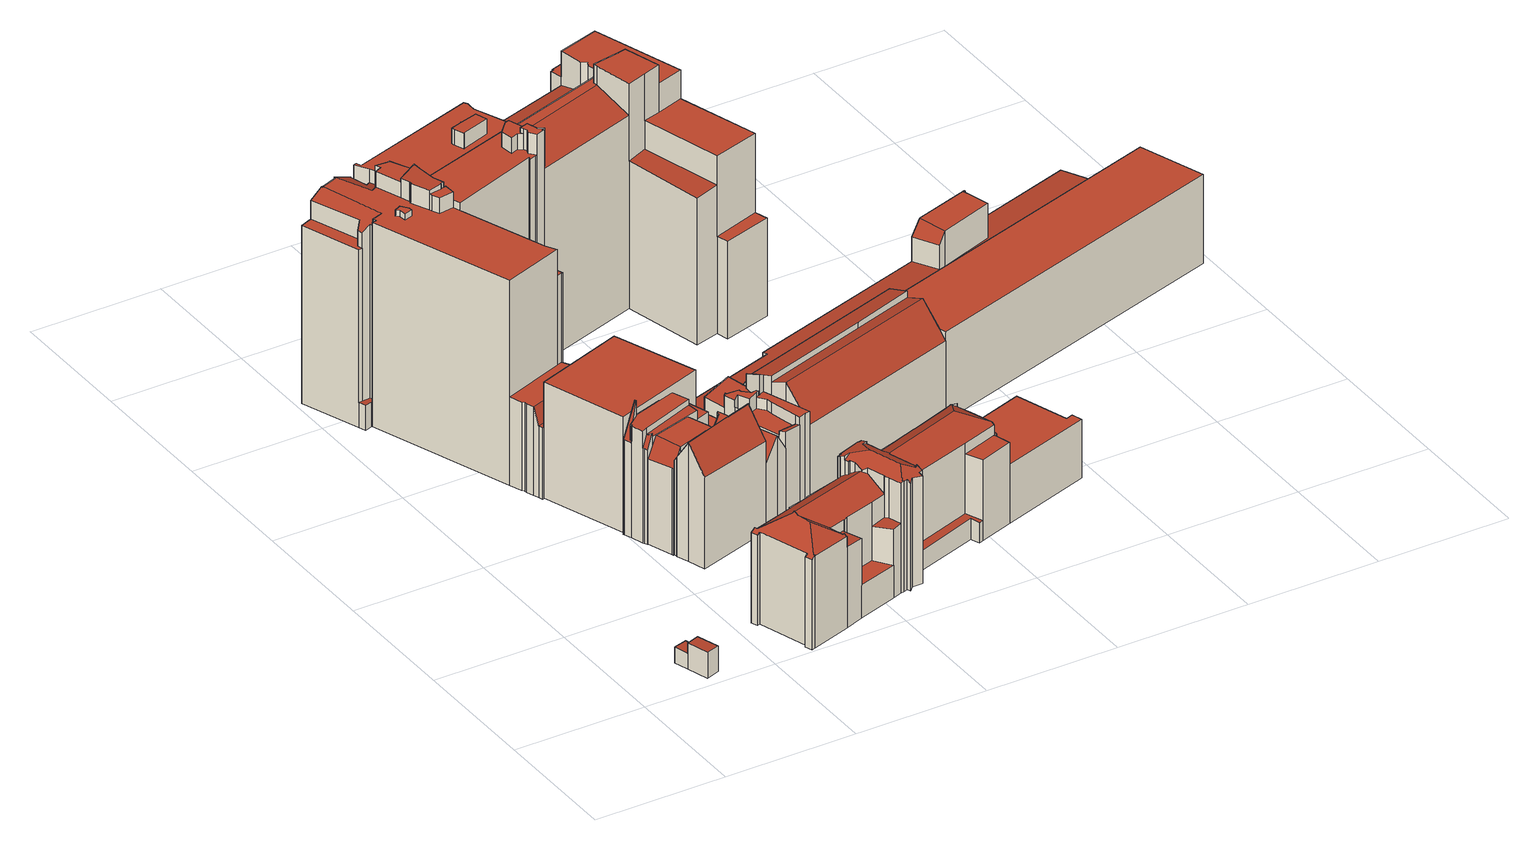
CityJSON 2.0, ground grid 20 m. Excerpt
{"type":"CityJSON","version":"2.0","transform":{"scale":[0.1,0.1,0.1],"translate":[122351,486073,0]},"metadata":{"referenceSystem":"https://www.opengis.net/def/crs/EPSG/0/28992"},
"CityObjects":{
"building1":{"type":"Building","attributes":{"aantal_verblijfsobjecten":0,"bouwjaar":1977,"rf_extrusion_mode":"standard","rf_force_lod11":false,"rf_h_ground":0.985,"rf_h_pc_98p":0,"rf_h_roof_50p":4.87,"rf_h_roof_70p":4.91,"rf_h_roof_max":5.11,"rf_h_roof_min":3.32,"rf_is_glass_roof":false,"rf_nodata_frac":0,"rf_nodata_r":0,"rf_pc_select":"PREFERRED_AND_LATEST","rf_pc_year":0,"rf_pointcloud_unusable":false,"rf_pt_density":16.63,"rf_ridgelines":0,"rf_rmse_lod22":0.131,"rf_roof_planes":2,"rf_roof_type":"multiple horizontal","rf_success":true,"rf_t_run":10,"rf_volume_lod22":41.33,"status":"Pand in gebruik"},"children":["building1-1"]},
"building1-1":{"type":"BuildingPart","parents":["building1"],"geometry":[{"type":"Solid","lod":"2.2","boundaries":[[[[0,1,2,3,4,5]],[[6,1,0,7]],[[8,2,1,6]],[[7,0,5,9]],[[10,8,9,11]],[[11,9,5,4,12]],[[12,4,3,13]],[[13,3,2,8,10]],[[9,8,6,7]],[[13,10,11,12]]]],"semantics":{"surfaces":[{"type":"GroundSurface"},{"type":"WallSurface","on_footprint_edge":true},{"type":"WallSurface","on_footprint_edge":false},{"type":"RoofSurface","rf_azimuth":115.2,"rf_h_roof_50p":3.41,"rf_h_roof_70p":3.44,"rf_h_roof_max":4.94,"rf_h_roof_min":3.32,"rf_slope":3.54},{"type":"RoofSurface","rf_azimuth":69.81,"rf_h_roof_50p":4.93,"rf_h_roof_70p":4.94,"rf_h_roof_max":4.96,"rf_h_roof_min":4.9,"rf_slope":1.38}],"values":[[0,1,1,1,2,1,1,1,3,4]]}}]},
"building2":{"type":"Building","attributes":{"aantal_verblijfsobjecten":4,"bouwjaar":2005,"gebruiksdoel":"woonfunctie","oppervlakte_max":65,"oppervlakte_min":30,"rdf_seealso":"http://bag.basisregistraties.overheid.nl/bag/id/pand/0363100012180449","rf_extrusion_mode":"standard","rf_force_lod11":false,"rf_h_ground":0.306,"rf_h_pc_98p":0,"rf_h_roof_50p":17.52,"rf_h_roof_70p":17.53,"rf_h_roof_max":17.66,"rf_h_roof_min":16.39,"rf_h_roof_ridge":17.96,"rf_is_glass_roof":false,"rf_nodata_frac":0.117,"rf_nodata_r":0,"rf_pc_select":"_HIGHEST_YET_INSUFFICIENT_COVERAGE","rf_pc_year":0,"rf_pointcloud_unusable":false,"rf_pt_density":17.78,"rf_ridgelines":1,"rf_rmse_lod22":0.351,"rf_roof_planes":6,"rf_roof_type":"slanted","rf_success":true,"rf_t_run":11,"rf_volume_lod22":808.57,"status":"Pand in gebruik"},"children":["building2-1"]},
"building2-1":{"type":"BuildingPart","parents":["building2"],"geometry":[{"type":"Solid","lod":"2.2","boundaries":[[[[14,15,16,17,18,19,20,21,22,23,24,25]],[[26,20,19,27]],[[28,29,27,30]],[[31,32,29,28]],[[33,25,24,34]],[[34,24,23,35]],[[36,37,38]],[[39,40,38]],[[30,27,19,18,41,42]],[[43,44,45,35,46]],[[47,21,20,26]],[[41,18,17,48]],[[48,17,16,49]],[[49,16,15,37,36]],[[50,51,22,21,47]],[[52,14,25,33]],[[42,41,40,39,53]],[[53,39,44,43]],[[37,15,14,52,54]],[[54,52,45,44]],[[55,56,51,50]],[[46,35,23,22,51]],[[32,31,57]],[[56,55,57]],[[40,41,48,49,36,38]],[[54,44,39,38,37]],[[45,52,33,34,35]],[[32,57,55,50,47,26,27,29]],[[56,57,31,28,30,42,53,43,46,51]]]],"semantics":{"surfaces":[{"type":"GroundSurface"},{"type":"WallSurface","on_footprint_edge":true},{"type":"WallSurface","on_footprint_edge":false},{"type":"RoofSurface","rf_azimuth":250.35,"rf_h_roof_50p":16.14,"rf_h_roof_70p":16.14,"rf_h_roof_max":17.18,"rf_h_roof_min":16.14,"rf_slope":65.55},{"type":"RoofSurface","rf_azimuth":159.94,"rf_h_roof_50p":16.55,"rf_h_roof_70p":16.62,"rf_h_roof_max":17.52,"rf_h_roof_min":16.4,"rf_slope":12.72},{"type":"RoofSurface","rf_azimuth":227.25,"rf_h_roof_50p":14.97,"rf_h_roof_70p":15,"rf_h_roof_max":17.53,"rf_h_roof_min":14.91,"rf_slope":2.33},{"type":"RoofSurface","rf_azimuth":250.35,"rf_h_roof_50p":16.66,"rf_h_roof_70p":17.52,"rf_h_roof_max":18.73,"rf_h_roof_min":14.88,"rf_slope":65.55},{"type":"RoofSurface","rf_azimuth":174.64,"rf_h_roof_50p":17.52,"rf_h_roof_70p":17.53,"rf_h_roof_max":18.73,"rf_h_roof_min":17.51,"rf_slope":0.271}],"values":[[0,1,2,2,1,1,2,2,1,2,1,1,1,1,1,1,2,2,1,2,2,1,2,2,3,4,5,6,7]]}}]},
"building3":{"type":"Building","attributes":{"aantal_verblijfsobjecten":7,"bouwjaar":1914,"gebruiksdoel":"bijeenkomstfunctie,woonfunctie","oppervlakte_max":111,"oppervlakte_min":32,"rdf_seealso":"http://bag.basisregistraties.overheid.nl/bag/id/pand/0363100012180445","rf_extrusion_mode":"standard","rf_force_lod11":false,"rf_h_ground":0.38,"rf_h_pc_98p":0,"rf_h_roof_50p":16.4,"rf_h_roof_70p":17.08,"rf_h_roof_max":18.77,"rf_h_roof_min":14.43,"rf_h_roof_ridge":18.98,"rf_is_glass_roof":false,"rf_nodata_frac":0.0602,"rf_nodata_r":0,"rf_pc_select":"_HIGHEST_YET_INSUFFICIENT_COVERAGE","rf_pc_year":0,"rf_pointcloud_unusable":false,"rf_pt_density":17.32,"rf_ridgelines":3,"rf_rmse_lod22":0.783,"rf_roof_planes":13,"rf_roof_type":"slanted","rf_success":true,"rf_t_run":38,"rf_volume_lod22":1727.24,"status":"Pand in gebruik"},"children":["building3-1"]},
"building3-1":{"type":"BuildingPart","parents":["building3"],"geometry":[{"type":"Solid","lod":"2.2","boundaries":[[[[58,59,60,61,62,63,64,65,66,67,68,69,70,71,72]],[[73,70,69,74]],[[75,76,77]],[[78,79,77]],[[80,66,65,81]],[[82,83,84,85]],[[86,62,61,87]],[[87,61,60,88]],[[89,90,91]],[[83,82,91]],[[90,89,58,72,92]],[[93,63,62,86]],[[94,95,96,79,78]],[[81,65,64,97]],[[79,96,97,98]],[[98,97,64,63,93]],[[99,67,66,80,100]],[[101,68,67,99,102]],[[103,104,105]],[[106,107,105]],[[108,71,70,73]],[[109,110,111,104,103]],[[74,69,68,101]],[[100,80,95,94]],[[102,99,107,106]],[[88,60,59,112]],[[112,59,58,89]],[[92,72,71,108]],[[110,109,113]],[[85,84,111,110]],[[113,76,75]],[[98,93,75,77,79]],[[95,80,81,97,96]],[[102,106,73,74,101]],[[112,89,91,82,86,87,88]],[[111,84,83,91,90,92,108,73,106,105,104]],[[75,93,86,82,85,110,113]],[[76,113,109,103,105,107,99,100,94,78,77]]]],"semantics":{"surfaces":[{"type":"GroundSurface"},{"type":"WallSurface","on_footprint_edge":true},{"type":"WallSurface","on_footprint_edge":false},{"type":"RoofSurface","rf_azimuth":70.82,"rf_h_roof_50p":15.06,"rf_h_roof_70p":15.36,"rf_h_roof_max":16.37,"rf_h_roof_min":13.82,"rf_slope":57.93},{"type":"RoofSurface","rf_azimuth":65.09,"rf_h_roof_50p":4.19,"rf_h_roof_70p":4.35,"rf_h_roof_max":16.14,"rf_h_roof_min":3.76,"rf_slope":13.48},{"type":"RoofSurface","rf_azimuth":162.01,"rf_h_roof_50p":16.98,"rf_h_roof_70p":17.93,"rf_h_roof_max":19.27,"rf_h_roof_min":14.69,"rf_slope":57.9},{"type":"RoofSurface","rf_azimuth":251.6,"rf_h_roof_50p":15.24,"rf_h_roof_70p":15.83,"rf_h_roof_max":17.01,"rf_h_roof_min":13.47,"rf_slope":61.85},{"type":"RoofSurface","rf_azimuth":340.9,"rf_h_roof_50p":16.83,"rf_h_roof_70p":17.55,"rf_h_roof_max":19.23,"rf_h_roof_min":14.9,"rf_slope":56.62},{"type":"RoofSurface","rf_azimuth":69.59,"rf_h_roof_50p":16.38,"rf_h_roof_70p":16.4,"rf_h_roof_max":17.01,"rf_h_roof_min":16.33,"rf_slope":0.889},{"type":"RoofSurface","rf_azimuth":341.96,"rf_h_roof_50p":17.23,"rf_h_roof_70p":17.7,"rf_h_roof_max":19.27,"rf_h_roof_min":15.22,"rf_slope":44.41}],"values":[[0,1,2,2,1,2,1,1,2,2,1,1,2,1,2,1,1,1,2,2,1,2,1,2,2,1,1,1,2,2,2,3,4,5,6,7,8,9]]}}]},
"building4":{"type":"Building","attributes":{"aantal_verblijfsobjecten":10,"bouwjaar":1834,"gebruiksdoel":"bijeenkomstfunctie,overige gebruiksfunctie,woonfunctie","oppervlakte_max":222,"oppervlakte_min":1,"rdf_seealso":"http://bag.basisregistraties.overheid.nl/bag/id/pand/0363100012180444","rf_extrusion_mode":"standard","rf_force_lod11":false,"rf_h_ground":0.55,"rf_h_pc_98p":0,"rf_h_roof_50p":18.46,"rf_h_roof_70p":18.59,"rf_h_roof_max":19.08,"rf_h_roof_min":4.89,"rf_h_roof_ridge":4.92,"rf_is_glass_roof":false,"rf_nodata_frac":0.0417,"rf_nodata_r":0,"rf_pc_select":"PREFERRED_AND_LATEST","rf_pc_year":0,"rf_pointcloud_unusable":false,"rf_pt_density":16.48,"rf_ridgelines":1,"rf_rmse_lod22":0.587,"rf_roof_planes":5,"rf_roof_type":"slanted","rf_success":true,"rf_t_run":52,"rf_volume_lod22":3890.1,"status":"Pand in gebruik"},"children":["building4-1"]},
"building4-1":{"type":"BuildingPart","parents":["building4"],"geometry":[{"type":"Solid","lod":"2.2","boundaries":[[[[114,115,116,117,118,119,120,121]],[[122,123,120,119,124]],[[125,121,120,123]],[[126,117,116,127,128]],[[128,127,124,129]],[[130,114,121,125]],[[131,118,117,126]],[[129,124,119,118,131]],[[127,116,115,132,133]],[[133,132,123,122]],[[132,115,114,130]],[[129,131,126,128]],[[133,122,124,127]],[[132,130,125,123]]]],"semantics":{"surfaces":[{"type":"GroundSurface"},{"type":"WallSurface","on_footprint_edge":true},{"type":"WallSurface","on_footprint_edge":false},{"type":"RoofSurface","rf_azimuth":238.33,"rf_h_roof_50p":18.57,"rf_h_roof_70p":18.62,"rf_h_roof_max":18.69,"rf_h_roof_min":18.45,"rf_slope":0.834},{"type":"RoofSurface","rf_azimuth":72.72,"rf_h_roof_50p":8.13,"rf_h_roof_70p":8.25,"rf_h_roof_max":18.69,"rf_h_roof_min":7.85,"rf_slope":13.64},{"type":"RoofSurface","rf_azimuth":69.49,"rf_h_roof_50p":5.2,"rf_h_roof_70p":5.48,"rf_h_roof_max":7.98,"rf_h_roof_min":4.48,"rf_slope":17.61}],"values":[[0,1,1,1,2,1,1,1,1,2,1,3,4,5]]}}]},
"building5":{"type":"Building","attributes":{"aantal_verblijfsobjecten":3,"bouwjaar":1837,"gebruiksdoel":"woonfunctie","oppervlakte_max":68,"oppervlakte_min":38,"rdf_seealso":"http://bag.basisregistraties.overheid.nl/bag/id/pand/0363100012180446","rf_extrusion_mode":"standard","rf_force_lod11":false,"rf_h_ground":0.289,"rf_h_pc_98p":0,"rf_h_roof_50p":12.68,"rf_h_roof_70p":13.23,"rf_h_roof_max":13.99,"rf_h_roof_min":10.89,"rf_h_roof_ridge":14.02,"rf_is_glass_roof":false,"rf_nodata_frac":0.0874,"rf_nodata_r":0,"rf_pc_select":"_HIGHEST_YET_INSUFFICIENT_COVERAGE","rf_pc_year":0,"rf_pointcloud_unusable":false,"rf_pt_density":15.38,"rf_ridgelines":1,"rf_rmse_lod22":0.971,"rf_roof_planes":3,"rf_roof_type":"slanted","rf_success":true,"rf_t_run":7,"rf_volume_lod22":541.54,"status":"Pand in gebruik"},"children":["building5-1"]},
"building5-1":{"type":"BuildingPart","parents":["building5"],"geometry":[{"type":"Solid","lod":"2.2","boundaries":[[[[134,135,25,136,137,138,139,140,141]],[[142,135,134,143]],[[144,138,137,145]],[[146,139,138,144]],[[147,136,25,148]],[[149,145,137,136,147]],[[148,25,135,142]],[[150,151,140,139,146]],[[152,141,140,151]],[[143,134,141,152]],[[153,154,145,149]],[[154,153,155]],[[151,150,155]],[[154,155,150,146,144,145]],[[143,153,149,147,148,142]],[[153,143,152,151,155]]]],"semantics":{"surfaces":[{"type":"GroundSurface"},{"type":"WallSurface","on_footprint_edge":true},{"type":"WallSurface","on_footprint_edge":false},{"type":"RoofSurface","rf_azimuth":248.27,"rf_h_roof_50p":10.72,"rf_h_roof_70p":11.16,"rf_h_roof_max":13.35,"rf_h_roof_min":9.7,"rf_slope":38.14},{"type":"RoofSurface","rf_azimuth":250.51,"rf_h_roof_50p":12.39,"rf_h_roof_70p":13.18,"rf_h_roof_max":14.49,"rf_h_roof_min":10.18,"rf_slope":57.74},{"type":"RoofSurface","rf_azimuth":69.73,"rf_h_roof_50p":12.37,"rf_h_roof_70p":13.07,"rf_h_roof_max":14.49,"rf_h_roof_min":10.54,"rf_slope":58.77}],"values":[[0,1,1,1,1,1,1,1,1,1,2,2,2,3,4,5]]}}]},
"building6":{"type":"Building","attributes":{"aantal_verblijfsobjecten":1,"bouwjaar":1804,"gebruiksdoel":"woonfunctie","oppervlakte_max":185,"oppervlakte_min":185,"rdf_seealso":"http://bag.basisregistraties.overheid.nl/bag/id/pand/0363100012180451","rf_extrusion_mode":"standard","rf_force_lod11":false,"rf_h_ground":0.293,"rf_h_pc_98p":0,"rf_h_roof_50p":13.04,"rf_h_roof_70p":13.8,"rf_h_roof_max":15.37,"rf_h_roof_min":12.87,"rf_h_roof_ridge":13.73,"rf_is_glass_roof":false,"rf_nodata_frac":0.0604,"rf_nodata_r":0,"rf_pc_select":"_HIGHEST_YET_INSUFFICIENT_COVERAGE","rf_pc_year":0,"rf_pointcloud_unusable":false,"rf_pt_density":20.08,"rf_ridgelines":1,"rf_rmse_lod22":1.76,"rf_roof_planes":9,"rf_roof_type":"slanted","rf_success":true,"rf_t_run":18,"rf_volume_lod22":902.55,"status":"Pand in gebruik"},"children":["building6-1"]},
"building6-1":{"type":"BuildingPart","parents":["building6"],"geometry":[{"type":"Solid","lod":"2.2","boundaries":[[[[156,157,158,159,141,160,161,162,163,139,164,165]],[[166,164,139,167]],[[168,141,159,169]],[[170,158,157,171]],[[172,169,159,158,170]],[[173,174,175]],[[176,177,175]],[[178,179,180,181,182]],[[182,181,169,172]],[[181,180,183,184]],[[185,186,179,178]],[[187,188,189,190]],[[167,139,163,191]],[[192,191,163,162,193,194]],[[195,196,197,198]],[[198,197,199,200]],[[200,199,201,202]],[[193,162,161,177,176]],[[184,183,160,141,168]],[[202,201,191,192]],[[194,193,203,204]],[[204,203,174,173,205]],[[206,207,196,195]],[[177,161,160,183]],[[208,209,207,206]],[[205,173,210,211,212]],[[213,214,215,209,208]],[[212,211,214,213]],[[211,210,186,185]],[[216,217,215,214]],[[188,165,164,166]],[[218,219,156,165,188,187]],[[171,157,156,219]],[[190,189,217,216,220]],[[220,216,219,218]],[[184,168,169,181]],[[174,203,193,176,175]],[[212,213,208,206,195,198,200,202,192,194,204,205]],[[186,210,173,175,177,183,180,179]],[[217,189,188,166,167,191,201,199,197,196,207,209,215]],[[220,218,187,190]],[[219,216,214,211,185,178,182,172,170,171]]]],"semantics":{"surfaces":[{"type":"GroundSurface"},{"type":"WallSurface","on_footprint_edge":true},{"type":"WallSurface","on_footprint_edge":false},{"type":"RoofSurface","rf_azimuth":12.46,"rf_h_roof_50p":13.52,"rf_h_roof_70p":13.6,"rf_h_roof_max":14.69,"rf_h_roof_min":13.35,"rf_slope":11.93},{"type":"RoofSurface","rf_azimuth":70.61,"rf_h_roof_50p":13.83,"rf_h_roof_70p":15.31,"rf_h_roof_max":15.34,"rf_h_roof_min":13.16,"rf_slope":46.49},{"type":"RoofSurface","rf_azimuth":326.29,"rf_h_roof_50p":15.31,"rf_h_roof_70p":15.33,"rf_h_roof_max":15.35,"rf_h_roof_min":15.28,"rf_slope":1.13},{"type":"RoofSurface","rf_azimuth":109.82,"rf_h_roof_50p":12.97,"rf_h_roof_70p":12.99,"rf_h_roof_max":15.34,"rf_h_roof_min":12.93,"rf_slope":1},{"type":"RoofSurface","rf_azimuth":219.85,"rf_h_roof_50p":14.05,"rf_h_roof_70p":14.23,"rf_h_roof_max":17.52,"rf_h_roof_min":13.55,"rf_slope":10.96},{"type":"RoofSurface","rf_azimuth":38.36,"rf_h_roof_50p":17.05,"rf_h_roof_70p":17.1,"rf_h_roof_max":17.52,"rf_h_roof_min":16.64,"rf_slope":30.78},{"type":"RoofSurface","rf_azimuth":95.92,"rf_h_roof_50p":14.7,"rf_h_roof_70p":14.71,"rf_h_roof_max":17.34,"rf_h_roof_min":14.66,"rf_slope":0.786}],"values":[[0,1,1,1,1,2,2,2,2,2,2,2,1,1,2,2,2,1,1,2,2,2,2,1,2,2,2,2,2,2,1,1,1,2,2,3,4,5,6,7,8,9]]}}]},
"building7":{"type":"Building","attributes":{"aantal_verblijfsobjecten":1,"bouwjaar":1847,"gebruiksdoel":"kantoorfunctie","oppervlakte_max":1614,"oppervlakte_min":1614,"rdf_seealso":"http://bag.basisregistraties.overheid.nl/bag/id/pand/0363100012181701","rf_extrusion_mode":"standard","rf_force_lod11":false,"rf_h_ground":0.174,"rf_h_pc_98p":0,"rf_h_roof_50p":14.95,"rf_h_roof_70p":15.74,"rf_h_roof_max":18.07,"rf_h_roof_min":5.29,"rf_h_roof_ridge":18.24,"rf_is_glass_roof":false,"rf_nodata_frac":0.0399,"rf_nodata_r":0,"rf_pc_select":"PREFERRED_AND_LATEST","rf_pc_year":0,"rf_pointcloud_unusable":false,"rf_pt_density":17.21,"rf_ridgelines":5,"rf_rmse_lod22":0.369,"rf_roof_planes":25,"rf_roof_type":"slanted","rf_success":true,"rf_t_run":146,"rf_volume_lod22":6888.34,"status":"Pand in gebruik"},"children":["building7-1"]},
"building7-1":{"type":"BuildingPart","parents":["building7"],"geometry":[{"type":"Solid","lod":"2.2","boundaries":[[[[221,222,223,224,225,226,227,228,229,230,231,232,233,234,235,236,237,238,239,240,241,242,243,244,245,246,247,248,249,250,251,252,253,254,255,256,257,258,259,260,261,262,263,264,265,266,267,268,269,270,271,272,273,274]],[[275,263,262,276]],[[277,264,263,275]],[[278,279,280,281,282]],[[283,258,257,284]],[[285,256,255,286]],[[287,288,289]],[[290,259,258,283]],[[291,248,247,292]],[[293,228,227,294]],[[295,254,253,296]],[[297,252,251,298]],[[286,255,254,295]],[[298,251,250,281]],[[282,281,250,249,299]],[[292,247,246,300]],[[301,302,303,304]],[[305,242,306]],[[306,242,241,307]],[[308,309,310,311]],[[312,240,239,313]],[[307,241,240,312]],[[313,239,238,314]],[[314,238,237,303]],[[304,303,237,236,315]],[[316,235,234,317]],[[311,310,318]],[[315,236,235,316]],[[319,320,226,225,321,322]],[[323,232,231,324]],[[325,326,327,328]],[[329,330,266,265,331,332]],[[333,334,335,336]],[[337,271,270,338,339]],[[339,338,340,326,325]],[[341,273,272,342,343]],[[343,342,344]],[[345,269,268,346]],[[347,348,260,259,290]],[[349,350,348,347]],[[351,274,273,341]],[[352,221,274,351]],[[276,262,261,353]],[[354,355,356]],[[318,302,301]],[[357,358,359,360,361]],[[362,363,358,357]],[[364,230,229,363,362]],[[332,331,365,366]],[[353,261,260,348]],[[367,368,366,369,370]],[[368,371,330,329]],[[372,373,374,335]],[[331,265,264,277]],[[375,376,377,378,379]],[[380,381,382,383]],[[384,385,386,350,349]],[[370,369,334,333]],[[387,224,223,388]],[[388,223,222,389]],[[390,245,244,391,392]],[[392,391,393,394]],[[391,244,243,395]],[[396,397,398,399]],[[399,398,400,401]],[[279,278,402]],[[299,249,248,291]],[[284,257,256,285]],[[403,404,386,385]],[[385,384,405]],[[336,335,374,404,403]],[[406,407,408,371,368,367]],[[328,327,409]],[[410,411,409]],[[296,253,252,297]],[[401,400,373,372]],[[369,366,365,397,396]],[[309,308,412]],[[395,243,242,305]],[[413,294,227,226,320]],[[414,415,320,319]],[[378,377,294,413]],[[321,225,224,387]],[[322,321,416]],[[417,345,408,407]],[[346,268,267,418]],[[418,267,266,330]],[[300,246,245,390]],[[394,393,419,288,287]],[[288,419,420,421]],[[421,420,422,423]],[[423,422,424,425]],[[426,427,428,429]],[[355,430,427,426]],[[429,428,431,376,375]],[[432,293,431,428]],[[363,229,228,293,432]],[[433,434,435,436]],[[338,270,269,345,417]],[[326,340,407,406]],[[436,435,381,380]],[[379,378,437,438]],[[389,222,221,352]],[[342,272,271,337]],[[360,359,430,355,354]],[[361,360,439]],[[440,364,441]],[[425,424,434,433]],[[383,382,438,442]],[[442,438,437,415,414]],[[411,410,280,279]],[[324,231,230,364,440]],[[443,233,232,323]],[[317,234,233,443]],[[368,329,332,366]],[[336,403,385,405,444,333]],[[369,396,399,401,372,335,334]],[[397,365,331,277,275,276,353,348,350,386,404,374,373,400,398]],[[418,330,371,408,345,346]],[[431,293,294,377,376]],[[407,340,338,417]],[[326,406,367,370,333,444,409,327]],[[434,424,422,420,419,393,391,395,305,306,307,312,313,314,303,302,318,310]],[[402,445,446,344,342,337,339,325,328,409,411,279]],[[430,359,358,363,432,428,427]],[[441,364,362,357,361,439,447]],[[446,416,321,387,388,389,352,351,341,343,344]],[[438,382,381,435,434,310,309,448,356,355,426,429,375,379]],[[442,414,319,322,416,446,445,449,289,288,421,423,425,433,436,380,383]],[[415,437,378,413,320]],[[280,410,409,444,405,384,349,347,290,283,284,285,286,295,296,297,298,281]],[[445,402,278,282,299,291,292,300,390,392,394,287,289,449]],[[412,447,439,360,354,356,448,309]],[[317,443,323,324,440,441,447,412,308,311,318,301,304,315,316]]]],"semantics":{"surfaces":[{"type":"GroundSurface"},{"type":"WallSurface","on_footprint_edge":true},{"type":"WallSurface","on_footprint_edge":false},{"type":"RoofSurface","rf_azimuth":213.63,"rf_h_roof_50p":12.7,"rf_h_roof_70p":12.72,"rf_h_roof_max":14.5,"rf_h_roof_min":12.65,"rf_slope":0.987},{"type":"RoofSurface","rf_azimuth":70.76,"rf_h_roof_50p":15.12,"rf_h_roof_70p":15.49,"rf_h_roof_max":16.53,"rf_h_roof_min":14.27,"rf_slope":30.6},{"type":"RoofSurface","rf_azimuth":71.67,"rf_h_roof_50p":12.75,"rf_h_roof_70p":12.8,"rf_h_roof_max":14.62,"rf_h_roof_min":12.62,"rf_slope":7.87},{"type":"RoofSurface","rf_azimuth":143.33,"rf_h_roof_50p":9.28,"rf_h_roof_70p":9.3,"rf_h_roof_max":14.62,"rf_h_roof_min":9.24,"rf_slope":0.395},{"type":"RoofSurface","rf_azimuth":179.98,"rf_h_roof_50p":3.37,"rf_h_roof_70p":3.4,"rf_h_roof_max":14.52,"rf_h_roof_min":3.23,"rf_slope":3.94},{"type":"RoofSurface","rf_azimuth":136.79,"rf_h_roof_50p":5.3,"rf_h_roof_70p":5.32,"rf_h_roof_max":14.49,"rf_h_roof_min":5.25,"rf_slope":1.2},{"type":"RoofSurface","rf_azimuth":135.45,"rf_h_roof_50p":13.53,"rf_h_roof_70p":13.56,"rf_h_roof_max":16.99,"rf_h_roof_min":13.45,"rf_slope":4.72},{"type":"RoofSurface","rf_azimuth":162.14,"rf_h_roof_50p":15.63,"rf_h_roof_70p":16.17,"rf_h_roof_max":17.16,"rf_h_roof_min":14.43,"rf_slope":34.59},{"type":"RoofSurface","rf_azimuth":342.58,"rf_h_roof_50p":15.31,"rf_h_roof_70p":15.84,"rf_h_roof_max":17.37,"rf_h_roof_min":14.04,"rf_slope":33.78},{"type":"RoofSurface","rf_azimuth":72.4,"rf_h_roof_50p":17.54,"rf_h_roof_70p":17.78,"rf_h_roof_max":18.32,"rf_h_roof_min":16.78,"rf_slope":26.6},{"type":"RoofSurface","rf_azimuth":115.07,"rf_h_roof_50p":12.65,"rf_h_roof_70p":12.69,"rf_h_roof_max":14.72,"rf_h_roof_min":12.51,"rf_slope":4.57},{"type":"RoofSurface","rf_azimuth":161.18,"rf_h_roof_50p":15.26,"rf_h_roof_70p":15.58,"rf_h_roof_max":16.87,"rf_h_roof_min":14.51,"rf_slope":34.05},{"type":"RoofSurface","rf_azimuth":161.19,"rf_h_roof_50p":17.52,"rf_h_roof_70p":17.69,"rf_h_roof_max":18.19,"rf_h_roof_min":17.1,"rf_slope":27.85},{"type":"RoofSurface","rf_azimuth":162.36,"rf_h_roof_50p":15.8,"rf_h_roof_70p":16.29,"rf_h_roof_max":17.24,"rf_h_roof_min":14.44,"rf_slope":34.56},{"type":"RoofSurface","rf_azimuth":250.89,"rf_h_roof_50p":17.58,"rf_h_roof_70p":17.85,"rf_h_roof_max":18.32,"rf_h_roof_min":16.88,"rf_slope":25.79},{"type":"RoofSurface","rf_azimuth":262.82,"rf_h_roof_50p":10.8,"rf_h_roof_70p":10.84,"rf_h_roof_max":17.23,"rf_h_roof_min":10.68,"rf_slope":5.02},{"type":"RoofSurface","rf_azimuth":341.19,"rf_h_roof_50p":15.26,"rf_h_roof_70p":15.84,"rf_h_roof_max":17.42,"rf_h_roof_min":14.02,"rf_slope":33.54},{"type":"RoofSurface","rf_azimuth":339.65,"rf_h_roof_50p":17.42,"rf_h_roof_70p":17.58,"rf_h_roof_max":18.25,"rf_h_roof_min":17.09,"rf_slope":17.02},{"type":"RoofSurface","rf_azimuth":73.83,"rf_h_roof_50p":15.42,"rf_h_roof_70p":15.9,"rf_h_roof_max":16.88,"rf_h_roof_min":14.17,"rf_slope":35.18},{"type":"RoofSurface","rf_azimuth":251.47,"rf_h_roof_50p":15.24,"rf_h_roof_70p":15.79,"rf_h_roof_max":17.11,"rf_h_roof_min":14.03,"rf_slope":34.69}],"values":[[0,1,1,2,1,1,2,1,1,1,1,1,1,1,1,1,2,1,1,2,1,1,1,1,1,1,2,1,1,1,2,1,2,1,2,1,2,1,1,2,1,1,1,2,2,2,2,1,2,1,2,2,2,1,2,2,2,2,1,1,1,2,1,2,2,2,1,1,2,2,2,2,2,2,1,2,2,2,1,1,2,2,1,2,2,1,1,1,2,2,2,2,2,2,2,2,1,2,1,2,2,2,1,1,2,2,2,2,2,2,2,1,1,1,3,4,5,6,7,8,9,10,11,12,13,14,15,16,17,18,19,20,21,22]]}}]},
"building8":{"type":"Building","attributes":{"aantal_verblijfsobjecten":4,"bouwjaar":1936,"gebruiksdoel":"overige gebruiksfunctie,woonfunctie","oppervlakte_max":50,"oppervlakte_min":1,"rdf_seealso":"http://bag.basisregistraties.overheid.nl/bag/id/pand/0363100012170299","rf_extrusion_mode":"standard","rf_force_lod11":false,"rf_h_ground":0.484,"rf_h_pc_98p":0,"rf_h_roof_50p":31.92,"rf_h_roof_70p":32.09,"rf_h_roof_max":35.25,"rf_h_roof_min":12.62,"rf_is_glass_roof":false,"rf_nodata_frac":0.078,"rf_nodata_r":0,"rf_pc_select":"_HIGHEST_YET_INSUFFICIENT_COVERAGE","rf_pc_year":0,"rf_pointcloud_unusable":false,"rf_pt_density":16.4,"rf_ridgelines":0,"rf_rmse_lod22":0.595,"rf_roof_planes":40,"rf_roof_type":"slanted","rf_success":true,"rf_t_run":614,"rf_volume_lod22":37801.68,"status":"Pand in gebruik"},"children":["building8-1"]},
"building8-1":{"type":"BuildingPart","parents":["building8"],"geometry":[{"type":"Solid","lod":"2.2","boundaries":[[[[450,451,452,453,454,455,456,457,458,459,460,461,462,463,464,465,466,467,468,469,470,471,472,473,474,475,476,477,478,479,480,481,482,483,484,485,486,487,488,489,490,491,492,493,494,495,496,497,498,499]],[[500,501,502,503]],[[504,505,457,456,506,507]],[[508,509,505,504]],[[510,511,512,513]],[[514,515,516,517]],[[518,519,515,514]],[[520,496,495,521]],[[522,471,470,523]],[[524,472,471,522]],[[525,526,475,474,527]],[[528,476,475,526]],[[523,470,469,529]],[[521,495,494,530]],[[531,461,460,532]],[[533,473,472,524]],[[534,535,536,526,525]],[[537,538,539,540,541]],[[542,531,543,544,545]],[[546,527,474,473,533,547]],[[548,549,550,551]],[[544,543,552,553]],[[554,555,556,557]],[[558,532,460,459,559]],[[560,561,562,563]],[[564,565,482,481,566,567]],[[567,566,568,569]],[[513,512,570,571]],[[569,568,572,573]],[[530,494,493,511,510]],[[503,574,575]],[[576,577,578,579]],[[517,516,580,581]],[[540,539,527,546]],[[541,540,582,583]],[[584,585,586,587]],[[588,587,586,577,576]],[[589,590,591,592,593]],[[594,483,482,565]],[[595,596,565,564]],[[573,572,597,598]],[[599,600,601,602]],[[603,604,519,518]],[[551,550,604,603]],[[605,606,587,588]],[[563,562,487,486,607]],[[608,488,487,562]],[[609,610,611,612,613]],[[614,615,610,609]],[[616,617,618,619]],[[620,621,622,623]],[[624,625,626,627]],[[613,612,628,629]],[[612,611,630]],[[553,552,532,558]],[[631,632,629,633]],[[634,635,636,637]],[[638,639,640,641]],[[583,582,639,638]],[[602,601,642,643,538,537]],[[538,643,535,534]],[[644,479,478,536,535]],[[536,478,477,645]],[[646,647,648,649]],[[650,651,652,653,654]],[[655,656,657,555,554]],[[658,497,496,520]],[[659,660,621,620]],[[641,640,600,599]],[[633,629,628,635,634]],[[661,465,464,662]],[[617,458,457,505]],[[559,459,458,617,616]],[[619,618,509,508]],[[663,664,665,666]],[[667,450,499,668]],[[668,499,498,669]],[[670,463,462,671]],[[672,662,464,463,670]],[[673,674,561,560]],[[675,667,676,674,673]],[[677,678,679,680,681]],[[571,570,682,683]],[[683,682,679,678]],[[674,676,678,677]],[[671,462,461,531,542]],[[545,544,684,685]],[[686,687,632,631]],[[687,688,689,690]],[[685,684,691,692]],[[693,694,692,695]],[[642,480,479,644]],[[566,481,480,642,601]],[[547,533,651,650]],[[696,485,484,697]],[[698,607,486,485,696]],[[699,700,701,702]],[[654,653,700,699]],[[690,689,694,693]],[[703,655,704,705]],[[705,704,590,589]],[[706,707,591,590]],[[598,597,656,655,703]],[[708,468,467,709,710]],[[710,709,711,652,651]],[[712,713,662,672]],[[623,622,714,713,712]],[[715,455,454,716,717]],[[718,719,720,721]],[[722,452,451,720]],[[581,580,723,724]],[[724,723,725,726]],[[681,680,489,488,608]],[[645,477,476,528]],[[511,493,492,727]],[[726,725,549,548]],[[728,729,730,731]],[[702,701,732,733]],[[733,732,660,659]],[[555,657,729,728]],[[734,490,489,680]],[[697,484,483,594]],[[727,492,491,735]],[[735,491,490,734]],[[736,737,707,706]],[[593,592,596,595]],[[652,711,714,622]],[[709,467,466,738]],[[738,466,465,661]],[[529,469,468,708]],[[739,740,664,663]],[[741,742,606,605]],[[743,739,742,741]],[[649,648,744,745]],[[746,747,607,698]],[[666,665,747,746,748]],[[637,636,749,750]],[[750,749,740,739,743]],[[716,454,453,751]],[[751,453,452,722]],[[506,456,455,715]],[[507,506,752,753]],[[717,716,754,626]],[[753,752,625,624]],[[627,626,754,501,500]],[[579,578,755,688,687,686]],[[731,730,755,578]],[[574,503,502,719,718]],[[748,746,585,584]],[[756,757,737,736]],[[557,556,757,756]],[[695,692,691,615,614]],[[758,759,760,761]],[[761,760,762,763]],[[745,744,759,758]],[[669,498,497,658]],[[763,762,647,646]],[[721,720,451,450,667,675]],[[513,571,520,521]],[[530,510,513,521]],[[532,552,543,531]],[[538,534,525,527,539]],[[641,599,602,537,541,583,638]],[[509,618,617,505]],[[642,644,535,643]],[[615,691,684,544,553,558,559,616,619,630,611,610]],[[656,597,572,568,566,601,600,657]],[[681,608,562,561,674,677]],[[645,528,526,536]],[[726,548,551,603,518,514,517,581,724]],[[735,734,680,679,682,570,512,511,727]],[[593,595,564,567,569,573,598,703,705,589]],[[652,622,621,660,732,701,700,653]],[[738,661,662,713,714,711,709]],[[529,708,710,651,533,524,522,523]],[[579,686,631,633,634,637,750,743,741,605,588,576]],[[625,752,506,715,717,626]],[[627,500,503,575,508,504,507,753,624]],[[755,730,729,657,600,640,639,582,540,546,547,650,654,699,702,733,659,620,623,712,672,670,671,542,545,685,692,694,689,688],[549,725,723,580,516,515,519,604,550]],[[557,756,736,706,590,704,655,554]],[[719,502,501,754,716,751,722,720]],[[748,584,587,606,742,739,663,666]],[[757,556,555,728,731,578,577,586,585,746,698,696,697,594,565,596,592,591,707,737]],[[695,614,609,613,629,632,687,690,693]],[[669,658,520,571,683,678,676,667,668]],[[763,646,649,745,758,761]],[[721,675,673,560,563,607,747,665,664,740,749,636,635,628,612,630,619,508,575,574,718],[647,762,760,759,744,648]]]],"semantics":{"surfaces":[{"type":"GroundSurface"},{"type":"WallSurface","on_footprint_edge":false},{"type":"WallSurface","on_footprint_edge":true},{"type":"RoofSurface","rf_azimuth":160.94,"rf_h_roof_50p":13.39,"rf_h_roof_70p":14.1,"rf_h_roof_max":14.84,"rf_h_roof_min":11.98,"rf_slope":71.37},{"type":"RoofSurface","rf_azimuth":357.09,"rf_h_roof_50p":11.5,"rf_h_roof_70p":11.52,"rf_h_roof_max":12.42,"rf_h_roof_min":11.46,"rf_slope":1.22},{"type":"RoofSurface","rf_azimuth":70.36,"rf_h_roof_50p":27.89,"rf_h_roof_70p":30.25,"rf_h_roof_max":31.96,"rf_h_roof_min":27.85,"rf_slope":3.61},{"type":"RoofSurface","rf_azimuth":59.52,"rf_h_roof_50p":27.85,"rf_h_roof_70p":27.87,"rf_h_roof_max":35.08,"rf_h_roof_min":27.79,"rf_slope":0.692},{"type":"RoofSurface","rf_azimuth":72.48,"rf_h_roof_50p":35.08,"rf_h_roof_70p":35.08,"rf_h_roof_max":35.09,"rf_h_roof_min":35.07,"rf_slope":0.176},{"type":"RoofSurface","rf_azimuth":131.64,"rf_h_roof_50p":27.9,"rf_h_roof_70p":31.87,"rf_h_roof_max":31.9,"rf_h_roof_min":27.89,"rf_slope":0.245},{"type":"RoofSurface","rf_azimuth":252.44,"rf_h_roof_50p":23.32,"rf_h_roof_70p":23.38,"rf_h_roof_max":35.09,"rf_h_roof_min":23.15,"rf_slope":4.17},{"type":"RoofSurface","rf_azimuth":64.54,"rf_h_roof_50p":31.13,"rf_h_roof_70p":31.48,"rf_h_roof_max":34.29,"rf_h_roof_min":30.01,"rf_slope":26.24},{"type":"RoofSurface","rf_azimuth":162.73,"rf_h_roof_50p":31.3,"rf_h_roof_70p":31.71,"rf_h_roof_max":36.18,"rf_h_roof_min":30.25,"rf_slope":17.94},{"type":"RoofSurface","rf_azimuth":70.36,"rf_h_roof_50p":27.79,"rf_h_roof_70p":27.81,"rf_h_roof_max":31.89,"rf_h_roof_min":27.73,"rf_slope":3.61},{"type":"RoofSurface","rf_azimuth":200.36,"rf_h_roof_50p":15.56,"rf_h_roof_70p":15.57,"rf_h_roof_max":27.9,"rf_h_roof_min":15.52,"rf_slope":0.648},{"type":"RoofSurface","rf_azimuth":47.18,"rf_h_roof_50p":34.43,"rf_h_roof_70p":34.43,"rf_h_roof_max":34.45,"rf_h_roof_min":34.41,"rf_slope":0.481},{"type":"RoofSurface","rf_azimuth":74.73,"rf_h_roof_50p":11.01,"rf_h_roof_70p":11.04,"rf_h_roof_max":14.53,"rf_h_roof_min":10.87,"rf_slope":6.36},{"type":"RoofSurface","rf_azimuth":112.39,"rf_h_roof_50p":36.18,"rf_h_roof_70p":36.18,"rf_h_roof_max":36.19,"rf_h_roof_min":36.16,"rf_slope":0.705},{"type":"RoofSurface","rf_azimuth":343.12,"rf_h_roof_50p":27.64,"rf_h_roof_70p":27.99,"rf_h_roof_max":32.16,"rf_h_roof_min":26.78,"rf_slope":12.38},{"type":"RoofSurface","rf_azimuth":345.19,"rf_h_roof_50p":7.55,"rf_h_roof_70p":7.57,"rf_h_roof_max":32.04,"rf_h_roof_min":7.46,"rf_slope":3.33},{"type":"RoofSurface","rf_azimuth":349.27,"rf_h_roof_50p":28.02,"rf_h_roof_70p":28.03,"rf_h_roof_max":32.13,"rf_h_roof_min":27.98,"rf_slope":2},{"type":"RoofSurface","rf_azimuth":250.07,"rf_h_roof_50p":35.04,"rf_h_roof_70p":35.08,"rf_h_roof_max":35.16,"rf_h_roof_min":34.92,"rf_slope":3.62},{"type":"RoofSurface","rf_azimuth":131.66,"rf_h_roof_50p":27.89,"rf_h_roof_70p":27.9,"rf_h_roof_max":31.04,"rf_h_roof_min":27.87,"rf_slope":0.245},{"type":"RoofSurface","rf_azimuth":252.54,"rf_h_roof_50p":31.42,"rf_h_roof_70p":31.69,"rf_h_roof_max":32.1,"rf_h_roof_min":30.33,"rf_slope":26.85},{"type":"RoofSurface","rf_azimuth":314.41,"rf_h_roof_50p":32.07,"rf_h_roof_70p":32.15,"rf_h_roof_max":35.16,"rf_h_roof_min":31.95,"rf_slope":0.475},{"type":"RoofSurface","rf_azimuth":317.34,"rf_h_roof_50p":35.36,"rf_h_roof_70p":35.36,"rf_h_roof_max":36.19,"rf_h_roof_min":35.33,"rf_slope":0.875},{"type":"RoofSurface","rf_azimuth":86.41,"rf_h_roof_50p":4.34,"rf_h_roof_70p":4.37,"rf_h_roof_max":31.97,"rf_h_roof_min":4.26,"rf_slope":4.14},{"type":"RoofSurface","rf_azimuth":324.24,"rf_h_roof_50p":34.31,"rf_h_roof_70p":34.32,"rf_h_roof_max":35.07,"rf_h_roof_min":34.3,"rf_slope":0.942},{"type":"RoofSurface","rf_azimuth":212.73,"rf_h_roof_50p":32.99,"rf_h_roof_70p":33,"rf_h_roof_max":36.19,"rf_h_roof_min":32.96,"rf_slope":0.191},{"type":"RoofSurface","rf_azimuth":116.13,"rf_h_roof_50p":34.26,"rf_h_roof_70p":34.27,"rf_h_roof_max":35.13,"rf_h_roof_min":34.23,"rf_slope":0.845},{"type":"RoofSurface","rf_azimuth":145.17,"rf_h_roof_50p":14.09,"rf_h_roof_70p":14.09,"rf_h_roof_max":32.04,"rf_h_roof_min":14.05,"rf_slope":0.646},{"type":"RoofSurface","rf_azimuth":181.53,"rf_h_roof_50p":32.83,"rf_h_roof_70p":32.84,"rf_h_roof_max":32.85,"rf_h_roof_min":32.82,"rf_slope":1.04},{"type":"RoofSurface","rf_azimuth":60.49,"rf_h_roof_50p":31.94,"rf_h_roof_70p":31.98,"rf_h_roof_max":34.95,"rf_h_roof_min":31.85,"rf_slope":0.943}],"values":[[0,1,2,1,1,1,1,2,2,2,2,2,2,2,2,2,1,1,1,2,1,1,1,2,1,2,1,1,1,2,1,1,1,1,1,1,1,1,2,1,1,1,1,1,1,2,2,1,1,1,1,1,1,1,1,1,1,1,1,1,1,2,2,1,1,1,2,1,1,1,2,2,2,1,1,2,2,2,2,1,1,1,1,1,1,2,1,1,1,1,1,2,2,1,2,2,1,1,1,1,1,1,1,2,1,1,1,2,1,2,1,1,2,2,2,1,1,1,1,1,2,2,2,2,1,1,1,2,2,2,1,1,1,1,1,1,1,1,2,2,2,1,1,1,1,1,1,1,1,1,1,1,1,1,1,2,1,2,3,4,5,6,7,8,9,10,11,12,13,14,15,16,17,18,19,20,21,22,23,24,25,26,27,28,29,30,31]]}}]},
"building9":{"type":"Building","attributes":{"aantal_verblijfsobjecten":37,"bouwjaar":1925,"gebruiksdoel":"gezondheidszorgfunctie,industriefunctie,kantoorfunctie,woonfunctie","oppervlakte_max":1760,"oppervlakte_min":47,"rdf_seealso":"http://bag.basisregistraties.overheid.nl/bag/id/pand/0363100012170300","rf_extrusion_mode":"standard","rf_force_lod11":false,"rf_h_ground":0.302,"rf_h_pc_98p":0,"rf_h_roof_50p":10.68,"rf_h_roof_70p":13.89,"rf_h_roof_max":17.58,"rf_h_roof_min":4.94,"rf_h_roof_ridge":17.57,"rf_is_glass_roof":false,"rf_nodata_frac":0.0207,"rf_nodata_r":0,"rf_pc_select":"PREFERRED_AND_LATEST","rf_pc_year":0,"rf_pointcloud_unusable":false,"rf_pt_density":16.4,"rf_ridgelines":13,"rf_rmse_lod22":0.21,"rf_roof_planes":36,"rf_roof_type":"slanted","rf_success":true,"rf_t_run":573,"rf_volume_lod22":17847.54,"status":"Pand in gebruik"},"children":["building9-1"]},
"building9-1":{"type":"BuildingPart","parents":["building9"],"geometry":[{"type":"Solid","lod":"2.2","boundaries":[[[[764,765,766,767,768,157,769,770,771,772,164,773,774,775,776,777,778,779,780,781]],[[782,777,776,783]],[[784,778,777,782]],[[785,769,157,786]],[[786,157,768,787]],[[788,164,772,789]],[[790,773,164,788]],[[791,792,774,773,790]],[[793,770,769,785]],[[794,795,796,797]],[[798,799,765,764,800]],[[800,764,781,801]],[[783,776,775,795,794]],[[802,803,804,805]],[[806,802,789,807]],[[807,789,772,771,808]],[[809,810,811,812]],[[812,811,813,814,815]],[[797,796,816,817,818]],[[817,816,819,820]],[[820,819,821,804]],[[822,823,824,825]],[[825,824,801,826]],[[827,828,823,822]],[[829,830,831,832,833]],[[833,832,803,802,806]],[[834,767,766,835,836]],[[826,801,781,780,837]],[[837,780,779,838,839]],[[840,841,828,827]],[[808,771,770,793,842]],[[842,793,810,809]],[[815,814,830,829]],[[838,779,778,784]],[[839,838,843,844]],[[844,843,841,840]],[[795,775,774,792]],[[805,804,821,792,791]],[[818,817,799,798]],[[835,766,765,799]],[[845,846,813,811]],[[846,845,847]],[[787,848,847]],[[848,787,768,767,834]],[[836,835,831,830]],[[837,840,827,822,825,826]],[[842,809,812,815,808]],[[815,829,833,806,807,808]],[[844,840,837,839]],[[792,821,819,816,796,795]],[[805,791,790,788,789,802]],[[818,798,800,801,824,823,828,841,843,838,784,782,783,794,797]],[[845,811,810,793,785]],[[787,847,845,785,786]],[[836,830,814,813,846,847,848,834]],[[831,835,799,817,820,804,803,832]]]],"semantics":{"surfaces":[{"type":"GroundSurface"},{"type":"WallSurface","on_footprint_edge":true},{"type":"WallSurface","on_footprint_edge":false},{"type":"RoofSurface","rf_azimuth":136.51,"rf_h_roof_50p":10.65,"rf_h_roof_70p":10.66,"rf_h_roof_max":11.03,"rf_h_roof_min":10.64,"rf_slope":0.143},{"type":"RoofSurface","rf_azimuth":342.36,"rf_h_roof_50p":17.08,"rf_h_roof_70p":17.28,"rf_h_roof_max":17.6,"rf_h_roof_min":16.58,"rf_slope":16.23},{"type":"RoofSurface","rf_azimuth":342.63,"rf_h_roof_50p":14.6,"rf_h_roof_70p":15.33,"rf_h_roof_max":16.64,"rf_h_roof_min":12.79,"rf_slope":57.2},{"type":"RoofSurface","rf_azimuth":254.26,"rf_h_roof_50p":9.79,"rf_h_roof_70p":10.27,"rf_h_roof_max":11.03,"rf_h_roof_min":8.64,"rf_slope":54.39},{"type":"RoofSurface","rf_azimuth":349.21,"rf_h_roof_50p":5.07,"rf_h_roof_70p":5.1,"rf_h_roof_max":5.74,"rf_h_roof_min":4.97,"rf_slope":1.49},{"type":"RoofSurface","rf_azimuth":163.99,"rf_h_roof_50p":5.6,"rf_h_roof_70p":5.65,"rf_h_roof_max":12.98,"rf_h_roof_min":5.45,"rf_slope":5.53},{"type":"RoofSurface","rf_azimuth":343.03,"rf_h_roof_50p":5.22,"rf_h_roof_70p":5.43,"rf_h_roof_max":10.65,"rf_h_roof_min":4.69,"rf_slope":7.12},{"type":"RoofSurface","rf_azimuth":342.49,"rf_h_roof_50p":17.12,"rf_h_roof_70p":17.3,"rf_h_roof_max":17.99,"rf_h_roof_min":16.62,"rf_slope":19.63},{"type":"RoofSurface","rf_azimuth":162.72,"rf_h_roof_50p":15.4,"rf_h_roof_70p":16.42,"rf_h_roof_max":17.99,"rf_h_roof_min":12.83,"rf_slope":51.68},{"type":"RoofSurface","rf_azimuth":344.44,"rf_h_roof_50p":13.9,"rf_h_roof_70p":13.94,"rf_h_roof_max":17.51,"rf_h_roof_min":13.77,"rf_slope":1.15},{"type":"RoofSurface","rf_azimuth":162.01,"rf_h_roof_50p":5.14,"rf_h_roof_70p":5.22,"rf_h_roof_max":14.37,"rf_h_roof_min":4.89,"rf_slope":4.52}],"values":[[0,1,1,1,1,1,1,1,1,2,1,1,1,2,2,1,2,2,2,2,2,2,2,2,2,2,1,1,1,2,1,2,2,1,2,2,1,2,2,1,2,2,2,1,2,3,4,5,6,7,8,9,10,11,12,13]]}}]}
},
"vertices":[
[83,60,10],[104,67,10],[110,47,10],[121,13,10],[100,6,10],[90,39,10],[104,67,34],[83,60,35],[110,47,33],[90,39,34],[110,47,49],[90,39,50],[100,6,50],[121,13,49],
[305,363,3],[220,337,3],[211,334,3],[209,339,3],[208,341,3],[202,360,3],[198,370,3],[197,372,3],[219,379,3],[290,402,3],[313,409,3],[326,370,3],[198,370,149],[202,360,149],[204,361,175],[204,361,154],[202,360,175],[202,363,175],[202,363,152],[326,370,150],[313,409,150],[290,402,149],[220,337,170],[220,337,164],[216,343,166],[215,344,166],[215,344,165],[208,341,149],[208,341,175],[300,376,175],[300,376,166],[300,376,149],[290,402,175],[197,372,148],[209,339,149],[211,334,148],[219,379,199],[219,379,175],[305,363,149],[215,344,175],[305,363,163],[220,377,199],[220,377,175],[211,370,175],
[226,293,4],[225,292,4],[224,296,4],[211,334,4],[226,339,4],[286,358,4],[299,362,4],[326,370,4],[340,331,4],[348,307,4],[358,279,4],[242,243,4],[234,269,4],[227,288,4],[228,289,4],[234,269,188],[242,243,145],[298,324,163],[298,324,157],[302,326,156],[309,331,153],[309,331,143],[340,331,39],[326,370,38],[239,297,164],[239,297,150],[288,314,151],[288,314,164],[226,339,164],[211,334,135],[224,296,137],[226,293,138],[226,293,150],[232,295,150],[228,289,157],[286,358,163],[312,322,163],[312,322,46],[309,331,46],[299,362,45],[299,362,142],[348,307,188],[340,331,163],[358,279,143],[348,307,190],[303,308,173],[303,308,166],[307,295,187],[308,294,189],[308,294,188],[227,288,157],[296,311,169],[296,311,163],[296,311,159],[225,292,137],[300,318,163],
[389,432,6],[350,420,6],[335,416,6],[197,372,6],[153,498,6],[288,542,6],[308,548,6],[345,560,6],[308,548,80],[308,548,58],[288,542,85],[345,560,45],[197,372,184],[335,416,83],[335,416,187],[288,542,187],[389,432,46],[153,498,185],[350,420,60],[350,420,79],
[380,286,3],[358,280,3],[346,376,3],[345,379,3],[332,415,3],[351,420,3],[363,385,3],[396,291,3],[358,280,104],[380,286,140],[332,415,99],[345,379,98],[351,420,114],[346,376,137],[326,370,105],[345,379,137],[363,385,113],[363,385,110],[396,291,113],[346,379,139],[346,379,99],[362,385,112],
[416,379,3],[442,306,3],[434,304,3],[423,300,3],[392,301,3],[372,358,3],[368,372,3],[362,389,3],[397,435,3],[407,406,3],[397,435,146],[351,420,138],[396,291,138],[423,300,135],[434,304,147],[442,306,147],[423,300,147],[386,364,130],[386,364,127],[383,363,130],[372,358,143],[372,358,130],[411,350,147],[411,350,130],[421,308,129],[421,308,133],[421,308,147],[392,301,130],[392,301,136],[410,360,147],[410,360,130],[407,406,163],[407,406,143],[405,404,142],[405,404,164],[362,389,135],[362,389,153],[368,372,143],[368,372,153],[386,387,153],[386,387,137],[386,391,138],[386,391,153],[368,392,136],[368,392,153],[367,394,136],[367,394,153],[378,381,130],[378,381,153],[386,364,153],[396,377,153],[396,377,137],[404,378,153],[404,378,138],[400,371,130],[400,371,147],[400,371,154],[405,374,154],[405,374,147],[405,374,138],[408,375,147],[408,375,138],[416,379,172],[416,379,147],[408,375,177],
[467,66,2],[451,66,2],[444,59,2],[442,65,2],[435,62,2],[431,61,2],[416,56,2],[355,36,2],[326,26,2],[265,6,2],[259,4,2],[255,15,2],[259,16,2],[234,94,2],[230,92,2],[226,102,2],[233,104,2],[236,105,2],[237,103,2],[300,124,2],[299,125,2],[332,135,2],[395,155,2],[395,156,2],[394,159,2],[401,162,2],[400,164,2],[435,176,2],[436,174,2],[440,175,2],[443,176,2],[444,172,2],[507,192,2],[506,193,2],[539,204,2],[540,203,2],[602,225,2],[602,226,2],[611,230,2],[612,228,2],[736,269,2],[763,189,2],[774,193,2],[779,177,2],[640,131,2],[589,114,2],[582,111,2],[577,125,2],[484,94,2],[470,89,2],[466,88,2],[468,83,2],[471,74,2],[465,72,2],[774,193,92],[763,189,92],[779,177,92],[443,167,175],[443,167,172],[443,167,145],[440,175,140],[440,175,173],[602,226,142],[602,225,143],[540,203,143],[539,204,142],[399,150,176],[399,150,170],[409,154,175],[611,230,142],[435,176,172],[400,164,171],[355,36,53],[416,56,52],[506,193,142],[507,192,143],[444,172,143],[443,176,140],[436,174,173],[401,162,172],[234,100,146],[234,100,145],[233,104,142],[233,104,146],[332,135,143],[332,135,142],[299,125,143],[278,76,169],[278,76,166],[278,79,168],[278,79,170],[300,124,143],[237,103,144],[236,105,142],[226,102,141],[230,92,141],[234,94,144],[275,78,168],[431,61,171],[431,61,109],[435,62,171],[435,62,173],[255,15,141],[259,4,141],[465,102,171],[465,102,143],[456,130,163],[456,130,171],[589,114,126],[589,114,33],[640,131,93],[640,131,127],[631,160,146],[631,160,129],[620,197,128],[620,197,145],[466,88,172],[470,89,135],[470,89,170],[465,102,136],[471,74,171],[468,83,172],[468,83,176],[464,79,175],[484,94,32],[577,125,34],[612,228,143],[612,228,93],[611,226,144],[611,226,93],[465,72,171],[467,66,168],[736,269,93],[317,54,144],[317,54,143],[317,55,144],[325,26,144],[325,26,127],[324,30,127],[324,30,144],[324,30,146],[326,26,143],[326,26,127],[265,6,144],[632,156,93],[632,156,128],[576,138,143],[576,138,127],[632,156,129],[632,156,143],[576,138,35],[630,192,127],[630,192,93],[620,197,93],[350,65,143],[350,65,53],[397,80,53],[397,80,106],[397,80,143],[413,116,171],[413,116,163],[422,88,143],[422,88,171],[614,219,149],[614,219,144],[614,219,93],[442,65,171],[444,59,168],[451,66,170],[394,159,172],[395,156,142],[395,156,173],[396,156,142],[396,156,173],[395,155,142],[636,157,128],[636,157,93],[637,189,93],[637,189,127],[631,194,93],[631,194,127],[435,163,176],[614,218,144],[614,218,93],[608,221,147],[473,105,143],[473,105,136],[473,105,33],[461,138,167],[452,141,163],[452,141,171],[278,69,168],[416,56,108],[425,81,171],[425,81,109],[434,64,173],[484,94,134],[582,111,33],[399,150,147],[401,143,151],[401,143,170],[403,144,151],[403,144,171],[406,136,157],[406,136,171],[343,62,143],[343,62,127],[343,61,126],[343,61,142],[317,54,128],[343,61,53],[355,36,125],[406,119,169],[406,119,167],[406,118,166],[406,118,169],[421,87,108],[421,87,143],[321,29,146],[265,6,145],[264,8,145],[421,87,171],[259,16,144],[585,179,168],[430,139,182],[446,87,182],[284,49,167],[290,70,159],[429,138,182],
[132,549,5],[55,765,5],[54,765,5],[43,761,5],[39,772,5],[7,862,5],[25,869,5],[46,876,5],[72,886,5],[104,898,5],[104,897,5],[109,898,5],[114,900,5],[117,892,5],[310,951,5],[481,1004,5],[479,1010,5],[480,1010,5],[485,1011,5],[484,1013,5],[506,1020,5],[508,1013,5],[542,1023,5],[547,1009,5],[591,867,5],[629,744,5],[635,724,5],[562,704,5],[557,722,5],[520,712,5],[492,835,5],[329,782,5],[316,778,5],[313,777,5],[303,774,5],[304,779,5],[169,731,5],[211,615,5],[226,619,5],[237,587,5],[245,589,5],[246,593,5],[272,536,5],[255,530,5],[151,497,5],[149,504,5],[146,512,5],[142,523,5],[142,527,5],[139,530,5],[58,775,310],[58,775,43],[60,771,43],[60,771,310],[46,876,319],[46,876,279],[25,869,279],[25,869,308],[47,874,319],[47,874,279],[255,530,115],[255,530,111],[252,540,111],[252,540,115],[260,879,344],[260,879,320],[244,874,320],[244,874,344],[262,880,344],[262,880,320],[146,512,141],[149,504,115],[508,1013,280],[506,1020,280],[542,1023,280],[629,744,278],[629,744,156],[591,867,278],[635,724,156],[484,1013,280],[151,497,115],[109,898,279],[104,897,279],[547,1009,280],[557,722,279],[557,722,234],[557,722,155],[522,845,351],[522,845,279],[549,854,278],[549,854,322],[549,854,351],[109,898,319],[120,878,278],[120,878,299],[120,878,320],[591,867,322],[547,1009,321],[295,869,344],[295,869,321],[289,887,321],[289,887,344],[107,862,279],[107,862,308],[310,839,353],[310,839,330],[303,837,330],[303,837,353],[104,897,302],[104,898,302],[217,599,319],[217,599,278],[211,615,278],[211,615,319],[316,778,362],[316,778,330],[329,782,302],[329,782,362],[327,784,302],[327,784,362],[249,548,111],[249,548,140],[332,786,303],[332,786,362],[60,771,320],[78,778,319],[154,775,351],[154,775,330],[151,803,330],[151,803,351],[245,869,320],[245,869,344],[532,910,322],[532,910,351],[164,759,343],[164,759,330],[160,758,330],[160,758,343],[160,758,351],[308,799,362],[308,799,354],[308,799,330],[310,795,330],[310,795,362],[313,777,330],[308,788,362],[308,788,330],[324,791,305],[324,791,362],[479,893,351],[479,893,322],[492,835,302],[492,835,351],[263,880,344],[263,880,320],[155,757,351],[155,757,343],[169,731,319],[226,619,277],[116,842,343],[116,842,308],[105,837,314],[105,837,319],[105,837,343],[112,850,343],[112,850,309],[72,886,319],[72,886,279],[73,884,279],[73,884,319],[313,931,320],[313,931,270],[313,938,268],[313,938,320],[43,781,303],[43,781,279],[45,773,279],[45,773,303],[119,798,319],[119,798,343],[97,833,319],[147,813,351],[147,813,342],[119,798,349],[124,784,349],[124,784,319],[125,781,319],[125,781,349],[520,907,351],[520,907,322],[478,900,322],[478,900,351],[492,835,232],[522,845,235],[520,712,231],[562,704,155],[96,749,328],[96,749,319],[108,753,319],[108,753,328],[484,990,321],[484,990,281],[484,990,268],[491,953,277],[491,953,321],[319,808,354],[319,808,311],[310,839,321],[142,523,141],[338,867,321],[338,867,285],[481,1004,75],[310,951,75],[137,749,343],[137,749,319],[142,738,319],[142,738,343],[132,549,141],[139,530,141],[142,527,141],[117,892,319],[114,900,319],[310,951,320],[226,583,319],[226,583,278],[132,549,321],[226,583,141],[235,586,278],[235,586,141],[235,586,111],[237,587,111],[237,587,278],[240,577,111],[240,577,141],[134,851,299],[134,851,320],[150,814,352],[150,814,342],[150,814,320],[150,819,320],[150,819,342],[131,849,300],[131,849,320],[134,849,343],[134,849,320],[131,849,343],[304,779,330],[303,774,330],[169,731,330],[498,948,321],[498,948,278],[494,940,280],[494,940,321],[319,808,362],[306,804,354],[306,804,362],[301,803,354],[301,803,330],[485,1011,280],[480,1010,75],[480,1010,280],[484,990,76],[313,946,320],[313,946,76],[313,938,76],[7,862,279],[39,772,44],[39,772,279],[62,766,320],[62,766,42],[55,765,43],[55,765,320],[54,765,43],[251,854,320],[251,854,344],[252,855,320],[252,855,344],[272,536,109],[308,846,330],[308,846,321],[305,851,321],[305,851,330],[499,917,285],[499,917,322],[245,589,110],[246,593,110],[290,799,354],[290,799,330],[479,1010,75],[136,753,343],[136,753,319],[155,756,351],[155,756,343],[136,753,349],[108,759,319],[108,759,328],[165,742,330],[165,742,319],[165,742,343],[123,780,319],[123,780,349],[43,761,44],[53,793,279],[53,793,309],[45,773,44],[151,803,320],[287,819,353],[287,819,330],[100,769,328],[100,769,319],[90,764,319],[90,764,328],[94,760,319],[94,760,328],
[1113,770,3],[1139,689,3],[1155,641,3],[1188,538,3],[700,387,3],[429,343,3],[421,366,3],[410,397,3],[403,418,3],[389,432,3],[387,440,3],[367,496,3],[357,526,3],[550,586,3],[548,594,3],[830,682,3],[845,686,3],[930,713,3],[550,586,49],[357,526,49],[548,594,48],[429,343,176],[442,306,126],[700,387,126],[397,435,56],[403,418,54],[389,432,56],[387,440,57],[387,440,52],[421,366,167],[367,496,53],[367,496,50],[573,555,50],[573,555,53],[1139,689,58],[1139,689,53],[1113,770,47],[930,713,47],[588,476,55],[588,476,50],[580,502,52],[580,502,57],[588,476,133],[403,418,133],[410,397,167],[585,417,177],[585,417,168],[680,450,166],[680,450,176],[680,450,139],[671,479,138],[671,479,167],[585,520,51],[585,520,53],[585,520,58],[590,505,51],[590,505,52],[580,502,51],[928,711,107],[928,711,48],[930,711,48],[930,711,107],[930,713,107],[940,671,106],[940,671,53],[667,490,149],[667,490,138],[667,490,49],[664,500,50],[664,500,133],[1188,538,140],[1155,641,49],[1155,641,138],[845,686,107],[830,682,47],[830,682,85],[857,642,107],[857,642,53],[421,366,176],[846,638,53],[846,638,90],[688,424,176],[688,424,139],[697,397,140],[700,387,140]
]}
